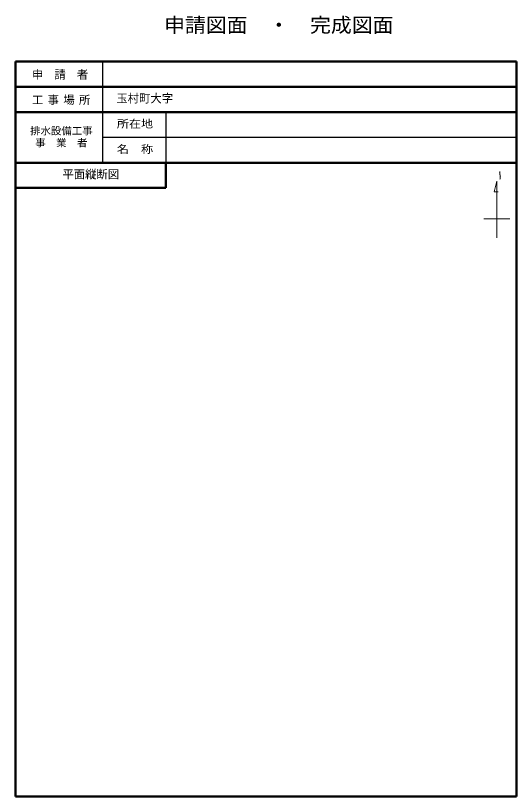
# Model space of a CAD drawing. Units: millimetres, scale not verified, with parts at other scales. Extents: x 381 to 3911, y 290 to 5788.
import ezdxf
from ezdxf.enums import TextEntityAlignment as Align

# ---------------------------------------------------------------- set-up
doc = ezdxf.new("R2010")
doc.units = ezdxf.units.MM
doc.header["$LTSCALE"] = 20
doc.layers.add('V-nasSTD', color=7, linetype='Continuous')
for name, color, linetype, lineweight in [('グループ[0](0)-グループ[0](0)-グループ[0](0)-グループ[0](0)-グループ[0](0)-15-入力枠レイヤ(14)(0)(0)(1)(1)(1)', 7, 'Continuous', 5), ('グループ[0](0)-グループ[0](0)-グループ[0](0)-グループ[0](0)-グループ[0](0)-15-印刷枠レイヤ(15)(1)(1)(2)(2)(2)', 7, 'Continuous', 50), ('グループ[0](0)-グループ[0](0)-グループ[0](0)-グループ[0](0)-グループ[0](0)-3-作画レイヤ1(2)(4)(5)(6)(6)(6)', 7, 'Continuous', 5)]:
    doc.layers.add(name, color=color, linetype=linetype, lineweight=lineweight)
doc.styles.add('ＭＳ ゴシック', font='')
doc.styles.add('ＭＳ 明朝', font='')
doc.styles.get('ＭＳ ゴシック').set_extended_font_data('MS Gothic')
doc.styles.get('ＭＳ 明朝').set_extended_font_data('MS Mincho')

msp = doc.modelspace()

# ---------------------------------------------------------------- linework, layer by layer
at = {"layer": 'グループ[0](0)-グループ[0](0)-グループ[0](0)-グループ[0](0)-グループ[0](0)-15-入力枠レイヤ(14)(0)(0)(1)(1)(1)'}
msp.add_line((3911.31, 290.48), (3911.31, 815.48), dxfattribs=at)
at = {"layer": 'グループ[0](0)-グループ[0](0)-グループ[0](0)-グループ[0](0)-グループ[0](0)-15-入力枠レイヤ(14)(0)(0)(1)(1)(1)', "lineweight": 50}
msp.add_line((381.31, 290.48), (3911.31, 290.48), dxfattribs=at)
at = {"layer": 'グループ[0](0)-グループ[0](0)-グループ[0](0)-グループ[0](0)-グループ[0](0)-15-印刷枠レイヤ(15)(1)(1)(2)(2)(2)'}
for p, q in [((3911.31, 5465.78), (381.31, 5465.78)), ((381.31, 3721.26), (381.31, 5465.78)), ((3911.31, 5465.78), (381.31, 5465.78)), ((3911.31, 5465.78), (3911.31, 290.48)), ((3911.31, 5287.3), (381.31, 5287.3)), ((3911.31, 5108.82), (381.31, 5108.82)), ((3911.31, 4751.86), (381.31, 4751.86)), ((1440.31, 4576.34), (1440.31, 4751.86)), ((1440.31, 4576.34), (381.31, 4576.34)), ((381.31, 3721.26), (381.31, 290.48))]:
    msp.add_line(p, q, dxfattribs=at)
at = {"layer": 'グループ[0](0)-グループ[0](0)-グループ[0](0)-グループ[0](0)-グループ[0](0)-15-印刷枠レイヤ(15)(1)(1)(2)(2)(2)', "lineweight": 25}
for p, q in [((994.13, 5465.78), (994.13, 4751.86)), ((3911.31, 5108.82), (994.13, 5108.82)), ((1440.31, 5108.82), (1440.31, 4751.86)), ((3911.31, 4930.34), (994.13, 4930.34))]:
    msp.add_line(p, q, dxfattribs=at)
at = {"layer": 'グループ[0](0)-グループ[0](0)-グループ[0](0)-グループ[0](0)-グループ[0](0)-15-印刷枠レイヤ(15)(1)(1)(2)(2)(2)', "lineweight": 5}
msp.add_line((3911.31, 290.48), (381.31, 290.48), dxfattribs=at)
at = {"layer": 'グループ[0](0)-グループ[0](0)-グループ[0](0)-グループ[0](0)-グループ[0](0)-3-作画レイヤ1(2)(4)(5)(6)(6)(6)'}
for p, q in [((3773.98, 4622.96), (3755.23, 4547.91)), ((3773.98, 4223.65), (3773.98, 4622.96)), ((3755.23, 4547.91), (3783.79, 4547.91)), ((3682.61, 4356.76), (3865.35, 4356.76))]:
    msp.add_line(p, q, dxfattribs=at)

# ---------------------------------------------------------------- texts
at = {"layer": 'V-nasSTD', "style": 'ＭＳ ゴシック', "width": 1.05}
msp.add_text('申請図面\u3000・\u3000完成図面', height=102.6, dxfattribs=at).set_placement((1428.47, 5639.7), align=Align.BOTTOM_LEFT)
at = {"layer": 'グループ[0](0)-グループ[0](0)-グループ[0](0)-グループ[0](0)-グループ[0](0)-15-印刷枠レイヤ(15)(1)(1)(2)(2)(2)', "style": 'ＭＳ 明朝'}
for s, p in [('玉村町大字', (1091.61, 5158.06)), ('平面縦断図', (711.35, 4624.1))]:
    msp.add_text(s, height=58.65, dxfattribs=at).set_placement(p, align=Align.BOTTOM_LEFT)
for s, height, width, p in [('所在地', 54.25, 1.15, (1095.23, 4982.58)), ('排水設備工事', 51.32, 1.05, (483.34, 4935.45)), (' 事\u3000業\u3000者', 51.32, 1.05, (483.34, 4851.45)), ('名\u3000称', 54.25, 1.15, (1095.23, 4804.1))]:
    msp.add_text(s, height=height, dxfattribs=dict(at, width=width)).set_placement(p, align=Align.BOTTOM_LEFT)
at = {"layer": 'グループ[0](0)-グループ[0](0)-グループ[0](0)-グループ[0](0)-グループ[0](0)-15-印刷枠レイヤ(15)(1)(1)(2)(2)(2)', "char_height": 58.65, "attachment_point": 7, "style": 'ＭＳ 明朝'}
for s, insert in [('\\T1.32;申\\~請\\~者', (496.72, 5336.54)), ('\\T1.38;工事場所', (496.72, 5158.06))]:
    msp.add_mtext(s, dxfattribs=dict(at, insert=insert))
at = {"layer": 'グループ[0](0)-グループ[0](0)-グループ[0](0)-グループ[0](0)-グループ[0](0)-3-作画レイヤ1(2)(4)(5)(6)(6)(6)', "style": 'ＭＳ 明朝', "width": 0.4}
msp.add_text('N', height=58.98, dxfattribs=at).set_placement((3786.74, 4614.89), align=Align.BOTTOM_LEFT)

doc.saveas('drawing.dxf')
